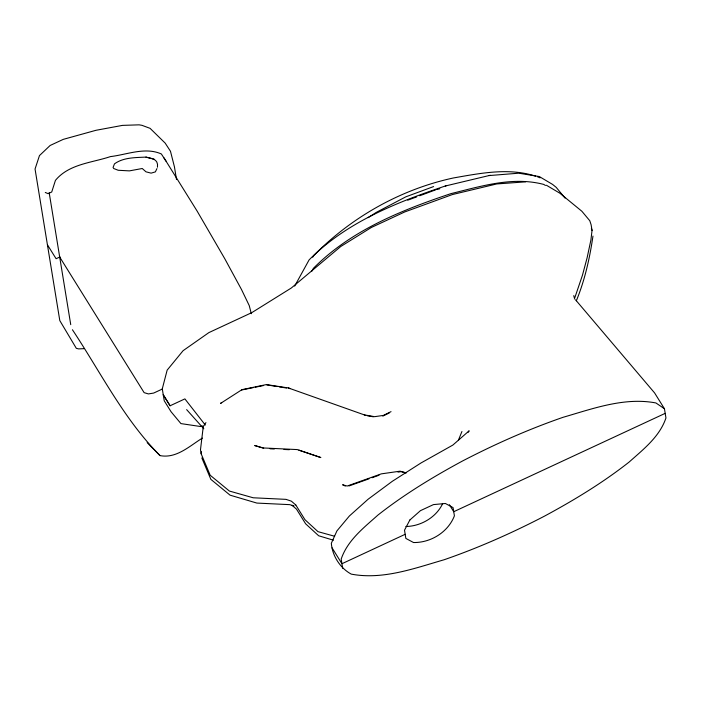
<?xml version="1.0" encoding="UTF-8"?>
<svg xmlns="http://www.w3.org/2000/svg" width="701" height="701" viewBox="0 0 701 701"><rect width="100%" height="100%" fill="white"/><g stroke="black" fill="none" stroke-linecap="round" stroke-linejoin="round"><path stroke-width="1.05" d="M157.471 167.215L157.515 164.279C156.638 158.347 150.435 158.417 145.939 157.094C135.275 157.672 123.551 157.313 114.482 163.85L113.071 167.451L113.746 168.529L118.206 170.273L129.396 170.878L142.25 168.503L145.992 171.824L151.118 173.138L155.385 171.876L156.936 168.59M546.403 185.239L559.845 193.204L581.883 211.273L589.795 220.745L591.118 224.758L592.038 230.41L590.934 239.847L587.114 257.802L582.461 275.195L574.364 299.055M295.804 505L291.379 501.171L285.99 499.357L253.192 497.78L229.393 491.05L210.186 475.243L201.161 453.819L201.415 451.707M592.967 236.062C589.769 258.038 584.818 280.198 576.353 300.755M458.384 440.246L461.933 431.518M442.611 503.704C436.215 517.364 420.775 526.32 405.844 526.495M294.674 286.122L309.097 259.905C346.198 222.357 396.135 202.501 445.258 186.019L446.16 185.8M311.866 271.173L313.373 268.36C350.833 230.436 401.209 210.274 450.831 193.66C481.026 186.3 512.615 176.24 543.731 184.416L545.492 185.458M312.681 257.223L313.864 255.436C351.569 217.073 400.779 189.296 453.451 177.958C480.325 173.252 508.987 167.443 535.66 176.188M205.945 422.615L203.272 426.532L200.486 449.709L201.161 453.827M467.865 432.561L469.162 430.8L452.864 445.065L421.021 462.958L392.35 481.28L368.113 499.226L349.361 516.015L336.918 530.911L331.336 543.266C332.344 555.919 340.099 568.073 351.245 574.119C382.781 580.069 414.186 568.415 444.092 559.766C478.617 547.805 512.045 532.988 544.458 516.155C573.996 500.225 602.781 482.77 629.2 461.994C643.413 449.28 659.659 436.732 665.95 417.971L664.443 408.736L654.585 392.91L575.521 299.791M221.682 402.549L220.561 403.399L241.959 389.66L266.345 384.586L288.304 387.933L365.177 415.194M202.396 438.09C189.568 446.029 176.389 458.769 160.038 455.606C123.823 419.207 100.602 372.178 72.422 329.75M368.139 217.634L376.218 212.421L405.8 196.841L433.604 186.571M391.044 411.645L383.307 415.43L374.606 416.674L364.318 414.878M382.807 416.131L389.318 412.942M59.971 256.925L56.098 258.73L47.431 244.807M162.562 388.932L153.668 393.068L148.393 393.918L144.126 392.648L59.699 257.057M163.263 394.803L170.098 405.774L184.889 398.895L205.297 425.043M405.178 534.293L341.939 563.727L342.701 568.345M665.196 413.353L453.731 511.712L449.35 504.685M407.728 200.197L416.718 196.867M419.715 195.754L435.707 189.822M348.94 485.977L369.006 478.818M372.021 477.749L379.048 475.243M436.723 189.559L439.79 188.771M202.65 425.998L200.521 426.515L180.928 423.597L171.07 411.759L164.236 400.779L162.281 388.827L167.153 370.137L183.092 350.684L208.889 332.598L251.843 312.611L291.336 287.988L340.809 246.463L371.364 227.475L404.696 211.965L452.417 194.545L496.79 183.942L525.601 181.857M489.009 175.574L518.784 173.2L539.297 176.547L552.546 184.398L556.2 187.351L565.032 198.103M445.258 186.019L490.262 175.268M241.6 389.993L253.131 387.653M255.225 387.224L263.611 385.524M397.984 472.106L401.165 471.65L405.266 472.789M84.05 348.66L78.6 348.896L76.321 348.327L59.804 320.602L35.05 169.02L39.466 155.596L50.139 145.475L63.292 139.359L95.976 130.298L122.473 125.383L139.105 124.839L141.952 125.321L150.084 128.344L165.182 143.118L170.466 151.232L174.444 166.864L176.503 179.509M270.06 448.789L274.336 448.999M283.949 449.455L289.294 449.709M288.646 388.372L290.135 388.599L288.304 387.933M266.757 384.884L277.184 386.549M279.261 386.873L286.56 388.039M367.236 415.737L373.423 416.815M145.939 157.094L154.264 159.258M406.352 472.912L400.078 471.177L381.309 473.867L347.188 486.03L342.596 484.759L345.321 486.065M334.649 536.265L317.991 531.656L304.953 519.686L295.804 504.992M333.448 540.199L318.666 535.774L305.627 523.805L296.47 509.11L292.054 505.29L293.912 505.947M263.672 448.237L254.691 445.538L263.217 447.948L297.303 449.586L320.865 457.56L298.906 450.173M293.745 505.964L289.863 504.659L256.864 503.073L230.068 495.169L210.861 479.361L201.827 457.937M537.553 176.81L540.103 177.844M45.276 192.46L48.124 193.669L51.725 191.995L55.44 180.367C68.9 163.981 91.7 162.86 110.46 156.595C127.004 154.658 145.16 146.728 161.353 153.966L166.023 161.142M664.443 408.736L655.899 402.952C624.381 396.994 592.985 408.648 563.078 417.297C528.563 429.249 495.125 444.066 462.721 460.89C433.174 476.82 404.389 494.284 377.962 515.051C363.74 527.774 347.494 540.322 341.185 559.091L341.939 563.727L332.081 547.884M147.166 442.62L153.309 448.842M153.896 449.385L160.038 455.606M186.632 409.621L203.807 428.775M163.973 157.848L197.156 211.141L224.784 258.739L241.503 289.522L249.249 305.61L251.317 313.697M163.254 394.794L170.098 405.783M591.381 228.421L592.038 230.41M573.795 295.577L574.084 297.32M49.175 192.661L70.74 324.668M409.848 520.019L404.512 530.184L405.853 538.412L413.529 542.53C430.791 542.828 448.141 532.12 454.406 515.831L453.056 507.603L445.389 503.484L433.455 504.606L420.442 510.661L409.848 520.019"/></g></svg>
